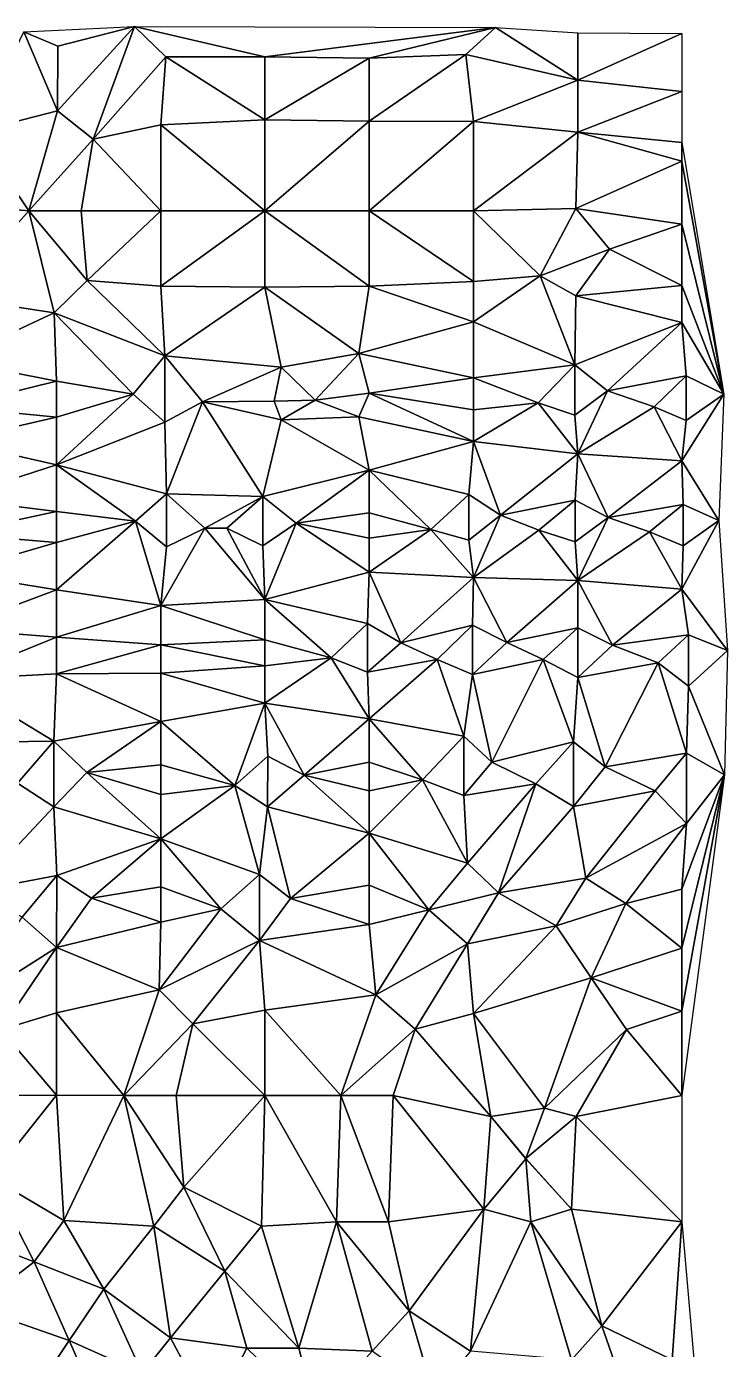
# Model space of a CAD drawing. Header units: metres. Extents: x 247432 to 247897, y 6708793 to 6709359.
# Drawn here: x 247700.9 to 247897.4, y 6708987.4 to 6709358.2 of the extents above; entities that cross this region are included whole.
import ezdxf

# ---------------------------------------------------------------- set-up
doc = ezdxf.new("R2010")
doc.units = ezdxf.units.M

msp = doc.modelspace()

# ---------------------------------------------------------------- linework, layer by layer
for points in [[(247709.65, 6709334.57, 43.07), (247686.58, 6709328.69, 42.16), (247700.2, 6709356.66, 37.79)], [(247731.2, 6709358.18, 41.21), (247709.69, 6709352.62, 40.19), (247700.2, 6709356.66, 37.79)], [(247709.65, 6709334.57, 43.07), (247700.2, 6709356.66, 37.79), (247709.69, 6709352.62, 40.19)], [(247731.2, 6709358.18, 41.21), (247719.62, 6709326.57, 44.44), (247709.65, 6709334.57, 43.07)], [(247731.2, 6709358.18, 41.21), (247709.65, 6709334.57, 43.07), (247709.69, 6709352.62, 40.19)], [(247739.98, 6709349.7, 42.68), (247719.62, 6709326.57, 44.44), (247731.2, 6709358.18, 41.21)], [(247767.77, 6709349.68, 42.94), (247739.98, 6709349.7, 42.68), (247731.2, 6709358.18, 41.21)], [(247832.35, 6709357.93, 41.07), (247767.77, 6709349.68, 42.94), (247731.2, 6709358.18, 41.21)], [(247832.35, 6709357.93, 41.07), (247796.99, 6709349.3, 42.89), (247767.77, 6709349.68, 42.94)], [(247824.05, 6709350.3, 42.59), (247796.99, 6709349.3, 42.89), (247832.35, 6709357.93, 41.07)], [(247855.44, 6709343.14, 42.83), (247824.05, 6709350.3, 42.59), (247832.35, 6709357.93, 41.07)], [(247855.44, 6709343.14, 42.83), (247832.35, 6709357.93, 41.07), (247855.44, 6709356.43, 40.78)], [(247884.66, 6709356.17, 40.8), (247855.44, 6709343.14, 42.83), (247855.44, 6709356.43, 40.78)], [(247884.66, 6709339.99, 42.84), (247855.44, 6709343.14, 42.83), (247884.66, 6709356.17, 40.8)], [(247738.55, 6709330.57, 44.86), (247719.62, 6709326.57, 44.44), (247739.98, 6709349.7, 42.68)], [(247767.77, 6709331.98, 44.97), (247738.55, 6709330.57, 44.86), (247739.98, 6709349.7, 42.68)], [(247767.77, 6709331.98, 44.97), (247739.98, 6709349.7, 42.68), (247767.77, 6709349.68, 42.94)], [(247796.99, 6709349.3, 42.89), (247767.77, 6709331.98, 44.97), (247767.77, 6709349.68, 42.94)], [(247796.99, 6709331.6, 44.87), (247767.77, 6709331.98, 44.97), (247796.99, 6709349.3, 42.89)], [(247826.21, 6709331.51, 44.99), (247796.99, 6709331.6, 44.87), (247824.05, 6709350.3, 42.59)], [(247796.99, 6709331.6, 44.87), (247796.99, 6709349.3, 42.89), (247824.05, 6709350.3, 42.59)], [(247855.44, 6709343.14, 42.83), (247826.21, 6709331.51, 44.99), (247824.05, 6709350.3, 42.59)], [(247855.44, 6709328.58, 44.67), (247826.21, 6709331.51, 44.99), (247855.44, 6709343.14, 42.83)], [(247855.44, 6709328.58, 44.67), (247855.44, 6709343.14, 42.83), (247884.66, 6709339.99, 42.84)], [(247884.66, 6709325.69, 44.37), (247855.44, 6709328.58, 44.67), (247884.66, 6709339.99, 42.84)], [(247709.65, 6709334.57, 43.07), (247701.59, 6709306.47, 44.11), (247686.58, 6709328.69, 42.16)], [(247719.62, 6709326.57, 44.44), (247701.59, 6709306.47, 44.11), (247709.65, 6709334.57, 43.07)], [(247738.55, 6709330.57, 44.86), (247738.54, 6709306.47, 45.41), (247719.62, 6709326.57, 44.44)], [(247767.77, 6709306.47, 45.51), (247738.54, 6709306.47, 45.41), (247738.55, 6709330.57, 44.86)], [(247767.77, 6709331.98, 44.97), (247767.77, 6709306.47, 45.51), (247738.55, 6709330.57, 44.86)], [(247796.99, 6709331.6, 44.87), (247767.77, 6709306.47, 45.51), (247767.77, 6709331.98, 44.97)], [(247796.99, 6709331.6, 44.87), (247796.99, 6709306.47, 45.45), (247767.77, 6709306.47, 45.51)], [(247826.21, 6709331.51, 44.99), (247796.99, 6709306.47, 45.45), (247796.99, 6709331.6, 44.87)], [(247826.21, 6709331.51, 44.99), (247826.21, 6709306.47, 45.39), (247796.99, 6709306.47, 45.45)], [(247855.44, 6709328.58, 44.67), (247826.21, 6709306.47, 45.39), (247826.21, 6709331.51, 44.99)], [(247701.59, 6709306.47, 44.11), (247678.12, 6709308.5, 42.8), (247686.58, 6709328.69, 42.16)], [(247719.62, 6709326.57, 44.44), (247716.21, 6709306.47, 44.72), (247701.59, 6709306.47, 44.11)], [(247738.54, 6709306.47, 45.41), (247716.21, 6709306.47, 44.72), (247719.62, 6709326.57, 44.44)], [(247855.44, 6709328.58, 44.67), (247854.95, 6709307.15, 44.68), (247826.21, 6709306.47, 45.39)], [(247884.66, 6709320.46, 44.37), (247854.95, 6709307.15, 44.68), (247855.44, 6709328.58, 44.67)], [(247884.66, 6709325.69, 44.37), (247884.66, 6709320.46, 44.37), (247855.44, 6709328.58, 44.67)], [(247884.66, 6709325.69, 44.37), (247896.4, 6709255.16, 35.53), (247884.66, 6709320.46, 44.37)], [(247884.66, 6709320.46, 44.37), (247884.66, 6709302.76, 43.56), (247854.95, 6709307.15, 44.68)], [(247884.66, 6709320.46, 44.37), (247896.4, 6709255.16, 35.53), (247884.66, 6709302.76, 43.56)], [(247701.59, 6709306.47, 44.11), (247680.09, 6709282.28, 42.38), (247678.12, 6709308.5, 42.8)], [(247701.59, 6709306.47, 44.11), (247708.65, 6709277.9, 43.12), (247680.09, 6709282.28, 42.38)], [(247701.59, 6709306.47, 44.11), (247717.95, 6709286.99, 44.53), (247708.65, 6709277.9, 43.12)], [(247716.21, 6709306.47, 44.72), (247717.95, 6709286.99, 44.53), (247701.59, 6709306.47, 44.11)], [(247738.54, 6709306.47, 45.41), (247717.95, 6709286.99, 44.53), (247716.21, 6709306.47, 44.72)], [(247738.54, 6709306.47, 45.41), (247738.55, 6709285.38, 44.75), (247717.95, 6709286.99, 44.53)], [(247767.77, 6709306.47, 45.51), (247738.55, 6709285.38, 44.75), (247738.54, 6709306.47, 45.41)], [(247767.77, 6709306.47, 45.51), (247767.77, 6709285.1, 44.73), (247738.55, 6709285.38, 44.75)], [(247796.99, 6709306.47, 45.45), (247796.99, 6709285.43, 44.76), (247767.77, 6709306.47, 45.51)], [(247796.99, 6709285.43, 44.76), (247767.77, 6709285.1, 44.73), (247767.77, 6709306.47, 45.51)], [(247826.21, 6709306.47, 45.39), (247826.21, 6709286.73, 44.61), (247796.99, 6709306.47, 45.45)], [(247796.99, 6709306.47, 45.45), (247826.21, 6709286.73, 44.61), (247796.99, 6709285.43, 44.76)], [(247854.95, 6709307.15, 44.68), (247844.88, 6709288.34, 44.33), (247826.21, 6709306.47, 45.39)], [(247844.88, 6709288.34, 44.33), (247826.21, 6709286.73, 44.61), (247826.21, 6709306.47, 45.39)], [(247854.95, 6709307.15, 44.68), (247864.37, 6709295.8, 44.11), (247844.88, 6709288.34, 44.33)], [(247854.95, 6709307.15, 44.68), (247884.66, 6709302.76, 43.56), (247864.37, 6709295.8, 44.11)], [(247884.66, 6709302.76, 43.56), (247884.66, 6709285.57, 42.14), (247864.37, 6709295.8, 44.11)], [(247884.66, 6709302.76, 43.56), (247896.4, 6709255.16, 35.53), (247884.66, 6709285.57, 42.14)], [(247864.37, 6709295.8, 44.11), (247854.95, 6709282.74, 43.03), (247844.88, 6709288.34, 44.33)], [(247864.37, 6709295.8, 44.11), (247884.66, 6709285.57, 42.14), (247854.95, 6709282.74, 43.03)], [(247739.73, 6709265.89, 42.76), (247708.65, 6709277.9, 43.12), (247717.95, 6709286.99, 44.53)], [(247738.55, 6709285.38, 44.75), (247739.73, 6709265.89, 42.76), (247717.95, 6709286.99, 44.53)], [(247767.77, 6709285.1, 44.73), (247739.73, 6709265.89, 42.76), (247738.55, 6709285.38, 44.75)], [(247796.99, 6709285.43, 44.76), (247794.07, 6709266.51, 42.62), (247767.77, 6709285.1, 44.73)], [(247796.99, 6709285.43, 44.76), (247826.21, 6709275.41, 42.85), (247794.07, 6709266.51, 42.62)], [(247826.21, 6709286.73, 44.61), (247826.21, 6709275.41, 42.85), (247796.99, 6709285.43, 44.76)], [(247844.88, 6709288.34, 44.33), (247826.21, 6709275.41, 42.85), (247826.21, 6709286.73, 44.61)], [(247844.88, 6709288.34, 44.33), (247854.61, 6709263.4, 39.87), (247826.21, 6709275.41, 42.85)], [(247844.88, 6709288.34, 44.33), (247854.95, 6709282.74, 43.03), (247854.61, 6709263.4, 39.87)], [(247884.66, 6709285.57, 42.14), (247884.66, 6709275.21, 40.03), (247854.95, 6709282.74, 43.03)], [(247884.66, 6709285.57, 42.14), (247896.4, 6709255.16, 35.53), (247884.66, 6709275.21, 40.03)], [(247708.65, 6709277.9, 43.12), (247680.08, 6709264.56, 40.65), (247680.09, 6709282.28, 42.38)], [(247767.77, 6709285.1, 44.73), (247772.35, 6709262.75, 42.52), (247739.73, 6709265.89, 42.76)], [(247794.07, 6709266.51, 42.62), (247772.35, 6709262.75, 42.52), (247767.77, 6709285.1, 44.73)], [(247884.66, 6709275.21, 40.03), (247854.61, 6709263.4, 39.87), (247854.95, 6709282.74, 43.03)], [(247708.65, 6709277.9, 43.12), (247709.32, 6709258.82, 40.96), (247680.08, 6709264.56, 40.65)], [(247730.78, 6709255.19, 41.3), (247709.32, 6709258.82, 40.96), (247708.65, 6709277.9, 43.12)], [(247739.73, 6709265.89, 42.76), (247730.78, 6709255.19, 41.3), (247708.65, 6709277.9, 43.12)], [(247826.21, 6709275.41, 42.85), (247826.22, 6709259.75, 40.66), (247794.07, 6709266.51, 42.62)], [(247854.61, 6709263.4, 39.87), (247826.22, 6709259.75, 40.66), (247826.21, 6709275.41, 42.85)], [(247884.66, 6709275.21, 40.03), (247863.8, 6709256.12, 38.22), (247854.61, 6709263.4, 39.87)], [(247884.66, 6709275.21, 40.03), (247885.86, 6709260.31, 37.27), (247863.8, 6709256.12, 38.22)], [(247884.66, 6709275.21, 40.03), (247896.4, 6709255.16, 35.53), (247885.86, 6709260.31, 37.27)], [(247709.32, 6709258.82, 40.96), (247680.08, 6709251.64, 39.19), (247680.08, 6709264.56, 40.65)], [(247739.73, 6709265.89, 42.76), (247739.73, 6709247.34, 40.28), (247730.78, 6709255.19, 41.3)], [(247739.73, 6709265.89, 42.76), (247750.26, 6709252.99, 41.51), (247739.73, 6709247.34, 40.28)], [(247772.35, 6709262.75, 42.52), (247750.26, 6709252.99, 41.51), (247739.73, 6709265.89, 42.76)], [(247794.07, 6709266.51, 42.62), (247781.81, 6709253.45, 41.42), (247772.35, 6709262.75, 42.52)], [(247794.07, 6709266.51, 42.62), (247796.99, 6709255.44, 41.23), (247781.81, 6709253.45, 41.42)], [(247826.22, 6709259.75, 40.66), (247796.99, 6709255.44, 41.23), (247794.07, 6709266.51, 42.62)], [(247854.61, 6709263.4, 39.87), (247844.32, 6709252.71, 38.8), (247826.22, 6709259.75, 40.66)], [(247854.61, 6709263.4, 39.87), (247854.61, 6709249.29, 37.26), (247844.32, 6709252.71, 38.8)], [(247854.61, 6709263.4, 39.87), (247863.8, 6709256.12, 38.22), (247854.61, 6709249.29, 37.26)], [(247772.35, 6709262.75, 42.52), (247770.35, 6709253.16, 41.5), (247750.26, 6709252.99, 41.51)], [(247772.35, 6709262.75, 42.52), (247781.81, 6709253.45, 41.42), (247770.35, 6709253.16, 41.5)], [(247826.22, 6709259.75, 40.66), (247826.21, 6709250.76, 39.23), (247796.99, 6709255.44, 41.23)], [(247844.32, 6709252.71, 38.8), (247826.21, 6709250.76, 39.23), (247826.22, 6709259.75, 40.66)], [(247885.86, 6709260.31, 37.27), (247876.92, 6709251.57, 36.35), (247863.8, 6709256.12, 38.22)], [(247885.86, 6709260.31, 37.27), (247885.86, 6709247.79, 34.52), (247876.92, 6709251.57, 36.35)], [(247885.86, 6709260.31, 37.27), (247896.4, 6709255.16, 35.53), (247885.86, 6709247.79, 34.52)], [(247709.32, 6709258.82, 40.96), (247709.32, 6709248.69, 39.51), (247680.08, 6709251.64, 39.19)], [(247730.78, 6709255.19, 41.3), (247709.32, 6709248.69, 39.51), (247709.32, 6709258.82, 40.96)], [(247796.99, 6709255.44, 41.23), (247794.07, 6709248.8, 40.16), (247781.81, 6709253.45, 41.42)], [(247796.99, 6709255.44, 41.23), (247826.21, 6709241.86, 37.21), (247794.07, 6709248.8, 40.16)], [(247826.21, 6709250.76, 39.23), (247826.21, 6709241.86, 37.21), (247796.99, 6709255.44, 41.23)], [(247863.8, 6709256.12, 38.22), (247855.44, 6709238.44, 34.4), (247854.61, 6709249.29, 37.26)], [(247876.92, 6709251.57, 36.35), (247855.44, 6709238.44, 34.4), (247863.8, 6709256.12, 38.22)], [(247730.78, 6709255.19, 41.3), (247739.73, 6709247.34, 40.28), (247709.32, 6709235.32, 37.18)], [(247730.78, 6709255.19, 41.3), (247709.32, 6709235.32, 37.18), (247709.32, 6709248.69, 39.51)], [(247750.26, 6709252.99, 41.51), (247740.14, 6709227.26, 37.08), (247739.73, 6709247.34, 40.28)], [(247750.26, 6709252.99, 41.51), (247767.17, 6709226.45, 37.08), (247740.14, 6709227.26, 37.08)], [(247770.35, 6709253.16, 41.5), (247772.35, 6709247.97, 40.54), (247750.26, 6709252.99, 41.51)], [(247772.35, 6709247.97, 40.54), (247767.17, 6709226.45, 37.08), (247750.26, 6709252.99, 41.51)], [(247781.81, 6709253.45, 41.42), (247772.35, 6709247.97, 40.54), (247770.35, 6709253.16, 41.5)], [(247794.07, 6709248.8, 40.16), (247772.35, 6709247.97, 40.54), (247781.81, 6709253.45, 41.42)], [(247844.32, 6709252.71, 38.8), (247855.44, 6709238.44, 34.4), (247826.21, 6709241.86, 37.21)], [(247844.32, 6709252.71, 38.8), (247826.21, 6709241.86, 37.21), (247826.21, 6709250.76, 39.23)], [(247844.32, 6709252.71, 38.8), (247854.61, 6709249.29, 37.26), (247855.44, 6709238.44, 34.4)], [(247896.4, 6709255.16, 35.53), (247895.02, 6709219.79, 27.01), (247884.66, 6709236.47, 31.59)], [(247896.4, 6709255.16, 35.53), (247884.66, 6709236.47, 31.59), (247885.86, 6709247.79, 34.52)], [(247709.32, 6709248.69, 39.51), (247680.08, 6709241.95, 37.41), (247680.08, 6709251.64, 39.19)], [(247709.32, 6709248.69, 39.51), (247709.32, 6709235.32, 37.18), (247680.08, 6709241.95, 37.41)], [(247794.07, 6709248.8, 40.16), (247796.99, 6709233.89, 37.25), (247772.35, 6709247.97, 40.54)], [(247794.07, 6709248.8, 40.16), (247826.21, 6709241.86, 37.21), (247796.99, 6709233.89, 37.25)], [(247876.92, 6709251.57, 36.35), (247884.66, 6709236.47, 31.59), (247855.44, 6709238.44, 34.4)], [(247876.92, 6709251.57, 36.35), (247885.86, 6709247.79, 34.52), (247884.66, 6709236.47, 31.59)], [(247739.73, 6709247.34, 40.28), (247740.14, 6709227.26, 37.08), (247709.32, 6709235.32, 37.18)], [(247796.99, 6709233.89, 37.25), (247767.17, 6709226.45, 37.08), (247772.35, 6709247.97, 40.54)], [(247709.32, 6709235.32, 37.18), (247680.09, 6709225.95, 34.95), (247680.08, 6709241.95, 37.41)], [(247826.21, 6709241.86, 37.21), (247824.9, 6709226.99, 34.25), (247796.99, 6709233.89, 37.25)], [(247826.21, 6709241.86, 37.21), (247833.77, 6709221.26, 32.34), (247824.9, 6709226.99, 34.25)], [(247855.44, 6709238.44, 34.4), (247833.77, 6709221.26, 32.34), (247826.21, 6709241.86, 37.21)], [(247855.44, 6709238.44, 34.4), (247854.73, 6709225.42, 31.47), (247833.77, 6709221.26, 32.34)], [(247855.44, 6709238.44, 34.4), (247863.99, 6709220.54, 29.64), (247854.73, 6709225.42, 31.47)], [(247855.44, 6709238.44, 34.4), (247884.66, 6709236.47, 31.59), (247863.99, 6709220.54, 29.64)], [(247709.32, 6709235.32, 37.18), (247709.32, 6709222.31, 35.16), (247680.09, 6709225.95, 34.95)], [(247731.47, 6709219.53, 35.65), (247709.32, 6709222.31, 35.16), (247709.32, 6709235.32, 37.18)], [(247740.14, 6709227.26, 37.08), (247731.47, 6709219.53, 35.65), (247709.32, 6709235.32, 37.18)], [(247796.99, 6709233.89, 37.25), (247776.51, 6709218.96, 35.69), (247767.17, 6709226.45, 37.08)], [(247796.99, 6709233.89, 37.25), (247796.99, 6709221.92, 35.19), (247776.51, 6709218.96, 35.69)], [(247824.9, 6709226.99, 34.25), (247814.29, 6709217.25, 33.19), (247796.99, 6709233.89, 37.25)], [(247796.99, 6709233.89, 37.25), (247814.29, 6709217.25, 33.19), (247796.99, 6709221.92, 35.19)], [(247884.66, 6709236.47, 31.59), (247885.03, 6709224.2, 28.74), (247863.99, 6709220.54, 29.64)], [(247884.66, 6709236.47, 31.59), (247895.02, 6709219.79, 27.01), (247885.03, 6709224.2, 28.74)], [(247709.32, 6709222.31, 35.16), (247680.1, 6709216, 33.45), (247680.09, 6709225.95, 34.95)], [(247740.14, 6709227.26, 37.08), (247740.14, 6709212.38, 34.69), (247731.47, 6709219.53, 35.65)], [(247740.14, 6709227.26, 37.08), (247750.95, 6709217.64, 35.88), (247740.14, 6709212.38, 34.69)], [(247767.17, 6709226.45, 37.08), (247750.95, 6709217.64, 35.88), (247740.14, 6709227.26, 37.08)], [(247767.17, 6709226.45, 37.08), (247757.03, 6709217.64, 35.89), (247750.95, 6709217.64, 35.88)], [(247767.17, 6709226.45, 37.08), (247767.17, 6709212.67, 34.69), (247757.03, 6709217.64, 35.89)], [(247767.17, 6709226.45, 37.08), (247776.51, 6709218.96, 35.69), (247767.17, 6709212.67, 34.69)], [(247824.9, 6709226.99, 34.25), (247824.9, 6709214.25, 31.47), (247814.29, 6709217.25, 33.19)], [(247824.9, 6709226.99, 34.25), (247833.77, 6709221.26, 32.34), (247824.9, 6709214.25, 31.47)], [(247709.32, 6709222.31, 35.16), (247709.33, 6709213.59, 33.73), (247680.1, 6709216, 33.45)], [(247731.47, 6709219.53, 35.65), (247709.33, 6709213.59, 33.73), (247709.32, 6709222.31, 35.16)], [(247854.73, 6709225.42, 31.47), (247844.51, 6709217, 30.46), (247833.77, 6709221.26, 32.34)], [(247854.73, 6709225.42, 31.47), (247854.72, 6709213.77, 28.72), (247844.51, 6709217, 30.46)], [(247854.73, 6709225.42, 31.47), (247863.99, 6709220.54, 29.64), (247854.72, 6709213.77, 28.72)], [(247885.03, 6709224.2, 28.74), (247875.54, 6709216.53, 27.77), (247863.99, 6709220.54, 29.64)], [(247885.03, 6709224.2, 28.74), (247885.03, 6709212.66, 26.02), (247875.54, 6709216.53, 27.77)], [(247885.03, 6709224.2, 28.74), (247895.02, 6709219.79, 27.01), (247885.03, 6709212.66, 26.02)], [(247731.47, 6709219.53, 35.65), (247738.54, 6709195.93, 31.78), (247709.33, 6709200.32, 31.47)], [(247731.47, 6709219.53, 35.65), (247709.33, 6709200.32, 31.47), (247709.33, 6709213.59, 33.73)], [(247731.47, 6709219.53, 35.65), (247740.14, 6709212.38, 34.69), (247738.54, 6709195.93, 31.78)], [(247776.51, 6709218.96, 35.69), (247767.77, 6709197.61, 31.71), (247767.17, 6709212.67, 34.69)], [(247796.99, 6709205.31, 31.62), (247767.77, 6709197.61, 31.71), (247776.51, 6709218.96, 35.69)], [(247796.99, 6709221.92, 35.19), (247796.99, 6709214.8, 33.77), (247776.51, 6709218.96, 35.69)], [(247796.99, 6709214.8, 33.77), (247796.99, 6709205.31, 31.62), (247776.51, 6709218.96, 35.69)], [(247796.99, 6709221.92, 35.19), (247814.29, 6709217.25, 33.19), (247796.99, 6709214.8, 33.77)], [(247833.77, 6709221.26, 32.34), (247826.21, 6709203.77, 28.75), (247824.9, 6709214.25, 31.47)], [(247833.77, 6709221.26, 32.34), (247844.51, 6709217, 30.46), (247826.21, 6709203.77, 28.75)], [(247863.99, 6709220.54, 29.64), (247855.44, 6709202.94, 25.94), (247854.72, 6709213.77, 28.72)], [(247863.99, 6709220.54, 29.64), (247875.54, 6709216.53, 27.77), (247855.44, 6709202.94, 25.94)], [(247895.02, 6709219.79, 27.01), (247897.45, 6709183.35, 18.79), (247884.66, 6709200.52, 23.14)], [(247895.02, 6709219.79, 27.01), (247884.66, 6709200.52, 23.14), (247885.03, 6709212.66, 26.02)], [(247709.33, 6709213.59, 33.73), (247680.1, 6709205.12, 31.53), (247680.1, 6709216, 33.45)], [(247750.95, 6709217.64, 35.88), (247767.77, 6709197.61, 31.71), (247738.54, 6709195.93, 31.78)], [(247750.95, 6709217.64, 35.88), (247738.54, 6709195.93, 31.78), (247740.14, 6709212.38, 34.69)], [(247757.03, 6709217.64, 35.89), (247767.77, 6709197.61, 31.71), (247750.95, 6709217.64, 35.88)], [(247757.03, 6709217.64, 35.89), (247767.17, 6709212.67, 34.69), (247767.77, 6709197.61, 31.71)], [(247814.29, 6709217.25, 33.19), (247826.21, 6709203.77, 28.75), (247796.99, 6709205.31, 31.62)], [(247814.29, 6709217.25, 33.19), (247796.99, 6709205.31, 31.62), (247796.99, 6709214.8, 33.77)], [(247814.29, 6709217.25, 33.19), (247824.9, 6709214.25, 31.47), (247826.21, 6709203.77, 28.75)], [(247844.51, 6709217, 30.46), (247855.44, 6709202.94, 25.94), (247826.21, 6709203.77, 28.75)], [(247844.51, 6709217, 30.46), (247854.72, 6709213.77, 28.72), (247855.44, 6709202.94, 25.94)], [(247875.54, 6709216.53, 27.77), (247884.66, 6709200.52, 23.14), (247855.44, 6709202.94, 25.94)], [(247875.54, 6709216.53, 27.77), (247885.03, 6709212.66, 26.02), (247884.66, 6709200.52, 23.14)], [(247709.33, 6709213.59, 33.73), (247709.33, 6709200.32, 31.47), (247680.1, 6709205.12, 31.53)], [(247709.33, 6709200.32, 31.47), (247680.1, 6709189.38, 29.25), (247680.1, 6709205.12, 31.53)], [(247796.99, 6709205.31, 31.62), (247796.47, 6709190.88, 28.72), (247767.77, 6709197.61, 31.71)], [(247796.99, 6709205.31, 31.62), (247805.85, 6709185.48, 26.83), (247796.47, 6709190.88, 28.72)], [(247826.21, 6709203.77, 28.75), (247805.85, 6709185.48, 26.83), (247796.99, 6709205.31, 31.62)], [(247826.21, 6709203.77, 28.75), (247825.97, 6709190.45, 25.89), (247805.85, 6709185.48, 26.83)], [(247826.21, 6709203.77, 28.75), (247835.55, 6709185.56, 23.97), (247825.97, 6709190.45, 25.89)], [(247826.21, 6709203.77, 28.75), (247855.44, 6709202.94, 25.94), (247835.55, 6709185.56, 23.97)], [(247709.33, 6709200.32, 31.47), (247709.32, 6709187.01, 29.52), (247680.1, 6709189.38, 29.25)], [(247738.54, 6709195.93, 31.78), (247709.32, 6709187.01, 29.52), (247709.33, 6709200.32, 31.47)], [(247855.44, 6709202.94, 25.94), (247855.45, 6709189.66, 23.06), (247835.55, 6709185.56, 23.97)], [(247855.44, 6709202.94, 25.94), (247865.21, 6709184.8, 21.32), (247855.45, 6709189.66, 23.06)], [(247884.66, 6709200.52, 23.14), (247865.21, 6709184.8, 21.32), (247855.44, 6709202.94, 25.94)], [(247884.66, 6709200.52, 23.14), (247886.49, 6709187.69, 20.36), (247865.21, 6709184.8, 21.32)], [(247884.66, 6709200.52, 23.14), (247897.45, 6709183.35, 18.79), (247886.49, 6709187.69, 20.36)], [(247767.77, 6709197.61, 31.71), (247767.77, 6709186.28, 29.66), (247738.54, 6709195.93, 31.78)], [(247796.47, 6709190.88, 28.72), (247786.37, 6709181.27, 27.67), (247767.77, 6709197.61, 31.71)], [(247786.37, 6709181.27, 27.67), (247767.77, 6709186.28, 29.66), (247767.77, 6709197.61, 31.71)], [(247738.54, 6709195.93, 31.78), (247738.54, 6709184.94, 30.01), (247709.32, 6709187.01, 29.52)], [(247767.77, 6709186.28, 29.66), (247738.54, 6709184.94, 30.01), (247738.54, 6709195.93, 31.78)], [(247709.32, 6709187.01, 29.52), (247680.1, 6709175.22, 27.84), (247680.1, 6709189.38, 29.25)], [(247796.47, 6709190.88, 28.72), (247796.47, 6709177.29, 25.96), (247786.37, 6709181.27, 27.67)], [(247796.47, 6709190.88, 28.72), (247805.85, 6709185.48, 26.83), (247796.47, 6709177.29, 25.96)], [(247825.97, 6709190.45, 25.89), (247816.07, 6709180.8, 24.94), (247805.85, 6709185.48, 26.83)], [(247825.97, 6709190.45, 25.89), (247825.97, 6709176.56, 23.07), (247816.07, 6709180.8, 24.94)], [(247825.97, 6709190.45, 25.89), (247835.55, 6709185.56, 23.97), (247825.97, 6709176.56, 23.07)], [(247855.45, 6709189.66, 23.06), (247845.73, 6709180.82, 22.1), (247835.55, 6709185.56, 23.97)], [(247855.45, 6709189.66, 23.06), (247855.45, 6709175.76, 20.34), (247845.73, 6709180.82, 22.1)], [(247855.45, 6709189.66, 23.06), (247865.21, 6709184.8, 21.32), (247855.45, 6709175.76, 20.34)], [(247709.32, 6709187.01, 29.52), (247709.32, 6709176.82, 28.11), (247680.1, 6709175.22, 27.84)], [(247738.54, 6709184.94, 30.01), (247709.32, 6709176.82, 28.11), (247709.32, 6709187.01, 29.52)], [(247767.77, 6709186.28, 29.66), (247767.77, 6709178.99, 28.24), (247738.54, 6709184.94, 30.01)], [(247786.37, 6709181.27, 27.67), (247767.77, 6709178.99, 28.24), (247767.77, 6709186.28, 29.66)], [(247816.07, 6709180.8, 24.94), (247796.47, 6709177.29, 25.96), (247805.85, 6709185.48, 26.83)], [(247845.73, 6709180.82, 22.1), (247825.97, 6709176.56, 23.07), (247835.55, 6709185.56, 23.97)], [(247886.49, 6709187.69, 20.36), (247877.97, 6709179.89, 19.44), (247865.21, 6709184.8, 21.32)], [(247886.49, 6709187.69, 20.36), (247886.49, 6709173.36, 17.7), (247877.97, 6709179.89, 19.44)], [(247886.49, 6709187.69, 20.36), (247897.45, 6709183.35, 18.79), (247886.49, 6709173.36, 17.7)], [(247738.54, 6709184.94, 30.01), (247738.54, 6709177.01, 28.56), (247709.32, 6709176.82, 28.11)], [(247767.77, 6709178.99, 28.24), (247738.54, 6709177.01, 28.56), (247738.54, 6709184.94, 30.01)], [(247877.97, 6709179.89, 19.44), (247855.45, 6709175.76, 20.34), (247865.21, 6709184.8, 21.32)], [(247897.45, 6709183.35, 18.79), (247896.59, 6709148.5, 13.12), (247886.49, 6709173.36, 17.7)], [(247767.77, 6709178.99, 28.24), (247767.77, 6709168.54, 26.05), (247738.54, 6709177.01, 28.56)], [(247786.37, 6709181.27, 27.67), (247797, 6709164.13, 23.2), (247767.77, 6709168.54, 26.05)], [(247786.37, 6709181.27, 27.67), (247767.77, 6709168.54, 26.05), (247767.77, 6709178.99, 28.24)], [(247786.37, 6709181.27, 27.67), (247796.47, 6709177.29, 25.96), (247797, 6709164.13, 23.2)], [(247816.07, 6709180.8, 24.94), (247797, 6709164.13, 23.2), (247796.47, 6709177.29, 25.96)], [(247816.07, 6709180.8, 24.94), (247823.48, 6709159.31, 20.07), (247797, 6709164.13, 23.2)], [(247816.07, 6709180.8, 24.94), (247825.97, 6709176.56, 23.07), (247823.48, 6709159.31, 20.07)], [(247845.73, 6709180.82, 22.1), (247831.4, 6709152.05, 18.18), (247825.97, 6709176.56, 23.07)], [(247845.73, 6709180.82, 22.1), (247854.22, 6709157.71, 17.32), (247831.4, 6709152.05, 18.18)], [(247845.73, 6709180.82, 22.1), (247855.45, 6709175.76, 20.34), (247854.22, 6709157.71, 17.32)], [(247877.97, 6709179.89, 19.44), (247863.15, 6709150.73, 15.59), (247855.45, 6709175.76, 20.34)], [(247877.97, 6709179.89, 19.44), (247885.97, 6709154.53, 14.66), (247863.15, 6709150.73, 15.59)], [(247877.97, 6709179.89, 19.44), (247886.49, 6709173.36, 17.7), (247885.97, 6709154.53, 14.66)], [(247709.32, 6709176.82, 28.11), (247708.6, 6709157.88, 25.74), (247680.1, 6709175.22, 27.84)], [(247680.1, 6709175.22, 27.84), (247708.6, 6709157.88, 25.74), (247680.11, 6709157.51, 26.65)], [(247709.32, 6709176.82, 28.11), (247738.55, 6709163.43, 26.03), (247708.6, 6709157.88, 25.74)], [(247738.54, 6709177.01, 28.56), (247738.55, 6709163.43, 26.03), (247709.32, 6709176.82, 28.11)], [(247738.54, 6709177.01, 28.56), (247767.77, 6709168.54, 26.05), (247738.55, 6709163.43, 26.03)], [(247825.97, 6709176.56, 23.07), (247831.4, 6709152.05, 18.18), (247823.48, 6709159.31, 20.07)], [(247855.45, 6709175.76, 20.34), (247863.15, 6709150.73, 15.59), (247854.22, 6709157.71, 17.32)], [(247886.49, 6709173.36, 17.7), (247896.59, 6709148.5, 13.12), (247885.97, 6709154.53, 14.66)], [(247767.77, 6709168.54, 26.05), (247759.29, 6709145.53, 22.05), (247738.55, 6709163.43, 26.03)], [(247767.77, 6709168.54, 26.05), (247768.53, 6709153.67, 23.11), (247759.29, 6709145.53, 22.05)], [(247797, 6709164.13, 23.2), (247778.77, 6709148.36, 21.54), (247767.77, 6709168.54, 26.05)], [(247767.77, 6709168.54, 26.05), (247778.77, 6709148.36, 21.54), (247768.53, 6709153.67, 23.11)], [(247738.55, 6709163.43, 26.03), (247717.86, 6709149.09, 24.25), (247708.6, 6709157.88, 25.74)], [(247738.55, 6709163.43, 26.03), (247738.55, 6709151.27, 23.88), (247717.86, 6709149.09, 24.25)], [(247738.55, 6709163.43, 26.03), (247759.29, 6709145.53, 22.05), (247738.55, 6709151.27, 23.88)], [(247797, 6709164.13, 23.2), (247796.99, 6709152.04, 20.94), (247778.77, 6709148.36, 21.54)], [(247797, 6709164.13, 23.2), (247811.92, 6709147.04, 18.95), (247796.99, 6709152.04, 20.94)], [(247797, 6709164.13, 23.2), (247823.48, 6709159.31, 20.07), (247811.92, 6709147.04, 18.95)], [(247823.48, 6709159.31, 20.07), (247823.48, 6709142.69, 17.35), (247811.92, 6709147.04, 18.95)], [(247823.48, 6709159.31, 20.07), (247831.4, 6709152.05, 18.18), (247823.48, 6709142.69, 17.35)], [(247708.6, 6709157.88, 25.74), (247698.38, 6709146.14, 24.68), (247680.11, 6709157.51, 26.65)], [(247708.6, 6709157.88, 25.74), (247708.6, 6709139.55, 23.22), (247698.38, 6709146.14, 24.68)], [(247708.6, 6709157.88, 25.74), (247717.86, 6709149.09, 24.25), (247708.6, 6709139.55, 23.22)], [(247854.22, 6709157.71, 17.32), (247843.66, 6709145.93, 16.3), (247831.4, 6709152.05, 18.18)], [(247854.22, 6709157.71, 17.32), (247854.22, 6709139.63, 14.66), (247843.66, 6709145.93, 16.3)], [(247854.22, 6709157.71, 17.32), (247863.15, 6709150.73, 15.59), (247854.22, 6709139.63, 14.66)], [(247768.53, 6709153.67, 23.11), (247768.52, 6709139.55, 20.51), (247759.29, 6709145.53, 22.05)], [(247768.53, 6709153.67, 23.11), (247778.77, 6709148.36, 21.54), (247768.52, 6709139.55, 20.51)], [(247796.99, 6709152.04, 20.94), (247796.99, 6709143.96, 19.54), (247778.77, 6709148.36, 21.54)], [(247796.99, 6709152.04, 20.94), (247811.92, 6709147.04, 18.95), (247796.99, 6709143.96, 19.54)], [(247843.66, 6709145.93, 16.3), (247823.48, 6709142.69, 17.35), (247831.4, 6709152.05, 18.18)], [(247885.97, 6709154.53, 14.66), (247877.11, 6709144.01, 13.71), (247863.15, 6709150.73, 15.59)], [(247885.97, 6709154.53, 14.66), (247885.97, 6709134.83, 12.04), (247877.11, 6709144.01, 13.71)], [(247885.97, 6709154.53, 14.66), (247896.59, 6709148.5, 13.12), (247885.97, 6709134.83, 12.04)], [(247738.54, 6709130.55, 20.26), (247708.6, 6709139.55, 23.22), (247717.86, 6709149.09, 24.25)], [(247738.55, 6709151.27, 23.88), (247738.54, 6709142.95, 22.44), (247717.86, 6709149.09, 24.25)], [(247738.54, 6709142.95, 22.44), (247738.54, 6709130.55, 20.26), (247717.86, 6709149.09, 24.25)], [(247738.55, 6709151.27, 23.88), (247759.29, 6709145.53, 22.05), (247738.54, 6709142.95, 22.44)], [(247796.99, 6709132.1, 17.55), (247768.52, 6709139.55, 20.51), (247778.77, 6709148.36, 21.54)], [(247796.99, 6709143.96, 19.54), (247796.99, 6709132.1, 17.55), (247778.77, 6709148.36, 21.54)], [(247863.15, 6709150.73, 15.59), (247877.11, 6709144.01, 13.71), (247854.22, 6709139.63, 14.66)], [(247896.59, 6709148.5, 13.12), (247884.66, 6709058.66, 6.2), (247884.66, 6709082.24, 7.25)], [(247896.59, 6709148.5, 13.12), (247884.66, 6709082.24, 7.25), (247884.66, 6709099.94, 8.55)], [(247896.59, 6709148.5, 13.12), (247884.66, 6709099.94, 8.55), (247884.66, 6709116.41, 9.98)], [(247896.59, 6709148.5, 13.12), (247884.66, 6709116.41, 9.98), (247885.97, 6709134.83, 12.04)], [(247698.38, 6709146.14, 24.68), (247708.6, 6709139.55, 23.22), (247686.3, 6709115.88, 21.13)], [(247759.29, 6709145.53, 22.05), (247766.21, 6709120.55, 17.27), (247738.54, 6709130.55, 20.26)], [(247759.29, 6709145.53, 22.05), (247738.54, 6709130.55, 20.26), (247738.54, 6709142.95, 22.44)], [(247759.29, 6709145.53, 22.05), (247768.52, 6709139.55, 20.51), (247766.21, 6709120.55, 17.27)], [(247811.92, 6709147.04, 18.95), (247796.99, 6709132.1, 17.55), (247796.99, 6709143.96, 19.54)], [(247811.92, 6709147.04, 18.95), (247824.58, 6709123.7, 14.48), (247796.99, 6709132.1, 17.55)], [(247811.92, 6709147.04, 18.95), (247823.48, 6709142.69, 17.35), (247824.58, 6709123.7, 14.48)], [(247843.66, 6709145.93, 16.3), (247824.58, 6709123.7, 14.48), (247823.48, 6709142.69, 17.35)], [(247843.66, 6709145.93, 16.3), (247833.23, 6709115.39, 12.86), (247824.58, 6709123.7, 14.48)], [(247843.66, 6709145.93, 16.3), (247854.22, 6709139.63, 14.66), (247833.23, 6709115.39, 12.86)], [(247877.11, 6709144.01, 13.71), (247857.68, 6709119.55, 11.89), (247854.22, 6709139.63, 14.66)], [(247877.11, 6709144.01, 13.71), (247885.97, 6709134.83, 12.04), (247857.68, 6709119.55, 11.89)], [(247708.6, 6709139.55, 23.22), (247709.38, 6709120.24, 20.16), (247686.3, 6709115.88, 21.13)], [(247738.54, 6709130.55, 20.26), (247709.38, 6709120.24, 20.16), (247708.6, 6709139.55, 23.22)], [(247768.52, 6709139.55, 20.51), (247774.91, 6709113.85, 15.79), (247766.21, 6709120.55, 17.27)], [(247796.99, 6709132.1, 17.55), (247774.91, 6709113.85, 15.79), (247768.52, 6709139.55, 20.51)], [(247854.22, 6709139.63, 14.66), (247857.68, 6709119.55, 11.89), (247833.23, 6709115.39, 12.86)], [(247885.97, 6709134.83, 12.04), (247868.91, 6709112.47, 10.42), (247857.68, 6709119.55, 11.89)], [(247885.97, 6709134.83, 12.04), (247884.66, 6709116.41, 9.98), (247868.91, 6709112.47, 10.42)], [(247738.54, 6709130.55, 20.26), (247719.17, 6709113.94, 18.54), (247709.38, 6709120.24, 20.16)], [(247738.54, 6709130.55, 20.26), (247738.54, 6709117.07, 17.93), (247719.17, 6709113.94, 18.54)], [(247766.21, 6709120.55, 17.27), (247755.43, 6709110.94, 16.21), (247738.54, 6709130.55, 20.26)], [(247755.43, 6709110.94, 16.21), (247738.54, 6709117.07, 17.93), (247738.54, 6709130.55, 20.26)], [(247796.99, 6709132.1, 17.55), (247796.99, 6709117.6, 15.26), (247774.91, 6709113.85, 15.79)], [(247796.99, 6709132.1, 17.55), (247824.58, 6709123.7, 14.48), (247813.75, 6709110.65, 13.41)], [(247796.99, 6709132.1, 17.55), (247813.75, 6709110.65, 13.41), (247796.99, 6709117.6, 15.26)], [(247824.58, 6709123.7, 14.48), (247833.23, 6709115.39, 12.86), (247813.75, 6709110.65, 13.41)], [(247709.38, 6709120.24, 20.16), (247699.69, 6709108.61, 19.23), (247686.3, 6709115.88, 21.13)], [(247709.38, 6709120.24, 20.16), (247709.36, 6709100.05, 17.29), (247699.69, 6709108.61, 19.23)], [(247709.38, 6709120.24, 20.16), (247719.17, 6709113.94, 18.54), (247709.36, 6709100.05, 17.29)], [(247766.21, 6709120.55, 17.27), (247766.2, 6709102.09, 14.64), (247755.43, 6709110.94, 16.21)], [(247766.21, 6709120.55, 17.27), (247774.91, 6709113.85, 15.79), (247766.2, 6709102.09, 14.64)], [(247857.68, 6709119.55, 11.89), (247849.43, 6709106.14, 10.97), (247833.23, 6709115.39, 12.86)], [(247857.68, 6709119.55, 11.89), (247868.91, 6709112.47, 10.42), (247849.43, 6709106.14, 10.97)], [(247738.54, 6709117.07, 17.93), (247738.54, 6709107.18, 16.51), (247719.17, 6709113.94, 18.54)], [(247755.43, 6709110.94, 16.21), (247738.54, 6709107.18, 16.51), (247738.54, 6709117.07, 17.93)], [(247796.99, 6709117.6, 15.26), (247796.99, 6709106.53, 13.84), (247774.91, 6709113.85, 15.79)], [(247813.75, 6709110.65, 13.41), (247796.99, 6709106.53, 13.84), (247796.99, 6709117.6, 15.26)], [(247833.23, 6709115.39, 12.86), (247824.58, 6709101.15, 11.84), (247813.75, 6709110.65, 13.41)], [(247849.43, 6709106.14, 10.97), (247824.58, 6709101.15, 11.84), (247833.23, 6709115.39, 12.86)], [(247884.66, 6709116.41, 9.98), (247884.66, 6709099.94, 8.55), (247868.91, 6709112.47, 10.42)], [(247738.54, 6709107.18, 16.51), (247709.36, 6709100.05, 17.29), (247719.17, 6709113.94, 18.54)], [(247755.43, 6709110.94, 16.21), (247766.2, 6709102.09, 14.64), (247738.07, 6709088.27, 14.25)], [(247755.43, 6709110.94, 16.21), (247738.07, 6709088.27, 14.25), (247738.54, 6709107.18, 16.51)], [(247796.99, 6709106.53, 13.84), (247766.2, 6709102.09, 14.64), (247774.91, 6709113.85, 15.79)], [(247849.43, 6709106.14, 10.97), (247868.91, 6709112.47, 10.42), (247859.25, 6709091.62, 9.19)], [(247884.66, 6709099.94, 8.55), (247859.25, 6709091.62, 9.19), (247868.91, 6709112.47, 10.42)], [(247699.69, 6709108.61, 19.23), (247709.36, 6709100.05, 17.29), (247682.4, 6709082.98, 17.48)], [(247738.54, 6709107.18, 16.51), (247738.07, 6709088.27, 14.25), (247709.36, 6709100.05, 17.29)], [(247813.75, 6709110.65, 13.41), (247798.88, 6709086.84, 11.73), (247796.99, 6709106.53, 13.84)], [(247813.75, 6709110.65, 13.41), (247824.58, 6709101.15, 11.84), (247798.88, 6709086.84, 11.73)], [(247796.99, 6709106.53, 13.84), (247798.88, 6709086.84, 11.73), (247766.2, 6709102.09, 14.64)], [(247849.43, 6709106.14, 10.97), (247826.21, 6709081.62, 10.03), (247824.58, 6709101.15, 11.84)], [(247849.43, 6709106.14, 10.97), (247859.25, 6709091.62, 9.19), (247826.21, 6709081.62, 10.03)], [(247709.36, 6709100.05, 17.29), (247693.7, 6709077.05, 16.03), (247682.4, 6709082.98, 17.48)], [(247709.36, 6709100.05, 17.29), (247709.31, 6709081.77, 15.28), (247693.7, 6709077.05, 16.03)], [(247709.36, 6709100.05, 17.29), (247738.07, 6709088.27, 14.25), (247709.31, 6709081.77, 15.28)], [(247766.2, 6709102.09, 14.64), (247747.52, 6709078.7, 13.02), (247738.07, 6709088.27, 14.25)], [(247766.2, 6709102.09, 14.64), (247767.77, 6709082.57, 12.59), (247747.52, 6709078.7, 13.02)], [(247798.88, 6709086.84, 11.73), (247767.77, 6709082.57, 12.59), (247766.2, 6709102.09, 14.64)], [(247824.58, 6709101.15, 11.84), (247809.89, 6709077.19, 10.42), (247798.88, 6709086.84, 11.73)], [(247824.58, 6709101.15, 11.84), (247826.21, 6709081.62, 10.03), (247809.89, 6709077.19, 10.42)], [(247884.66, 6709099.94, 8.55), (247884.66, 6709082.24, 7.25), (247859.25, 6709091.62, 9.19)], [(247859.25, 6709091.62, 9.19), (247846.13, 6709055.07, 7.84), (247826.21, 6709081.62, 10.03)], [(247859.25, 6709091.62, 9.19), (247869.08, 6709077.08, 7.63), (247846.13, 6709055.07, 7.84)], [(247884.66, 6709082.24, 7.25), (247869.08, 6709077.08, 7.63), (247859.25, 6709091.62, 9.19)], [(247738.07, 6709088.27, 14.25), (247728.21, 6709058.67, 13.09), (247709.31, 6709081.77, 15.28)], [(247738.07, 6709088.27, 14.25), (247747.52, 6709078.7, 13.02), (247728.21, 6709058.67, 13.09)], [(247798.88, 6709086.84, 11.73), (247789.07, 6709058.67, 10.55), (247767.77, 6709082.57, 12.59)], [(247798.88, 6709086.84, 11.73), (247809.89, 6709077.19, 10.42), (247789.07, 6709058.67, 10.55)], [(247709.31, 6709081.77, 15.28), (247709.29, 6709058.68, 14.11), (247693.7, 6709077.05, 16.03)], [(247709.31, 6709081.77, 15.28), (247728.21, 6709058.67, 13.09), (247709.29, 6709058.68, 14.11)], [(247767.77, 6709082.57, 12.59), (247767.76, 6709058.67, 11.38), (247747.52, 6709078.7, 13.02)], [(247767.77, 6709082.57, 12.59), (247789.07, 6709058.67, 10.55), (247767.76, 6709058.67, 11.38)], [(247826.21, 6709081.62, 10.03), (247831.11, 6709052.72, 8.44), (247809.89, 6709077.19, 10.42)], [(247826.21, 6709081.62, 10.03), (247846.13, 6709055.07, 7.84), (247831.11, 6709052.72, 8.44)], [(247884.66, 6709082.24, 7.25), (247884.66, 6709058.66, 6.2), (247869.08, 6709077.08, 7.63)], [(247747.52, 6709078.7, 13.02), (247742.83, 6709058.67, 12.43), (247728.21, 6709058.67, 13.09)], [(247747.52, 6709078.7, 13.02), (247767.76, 6709058.67, 11.38), (247742.83, 6709058.67, 12.43)], [(247693.7, 6709077.05, 16.03), (247709.29, 6709058.68, 14.11), (247691.04, 6709058.67, 15.4)], [(247809.89, 6709077.19, 10.42), (247803.69, 6709058.66, 9.93), (247789.07, 6709058.67, 10.55)], [(247809.89, 6709077.19, 10.42), (247831.11, 6709052.72, 8.44), (247803.69, 6709058.66, 9.93)], [(247869.08, 6709077.08, 7.63), (247854.99, 6709052.72, 7.34), (247846.13, 6709055.07, 7.84)], [(247869.08, 6709077.08, 7.63), (247884.66, 6709058.66, 6.2), (247854.99, 6709052.72, 7.34)], [(247709.29, 6709058.68, 14.11), (247690.87, 6709035.61, 15.77), (247691.04, 6709058.67, 15.4)], [(247709.29, 6709058.68, 14.11), (247711.42, 6709023.58, 15.18), (247690.87, 6709035.61, 15.77)], [(247728.21, 6709058.67, 13.09), (247711.42, 6709023.58, 15.18), (247709.29, 6709058.68, 14.11)], [(247728.21, 6709058.67, 13.09), (247736.6, 6709022.01, 13.92), (247711.42, 6709023.58, 15.18)], [(247728.21, 6709058.67, 13.09), (247742.83, 6709058.67, 12.43), (247745.04, 6709032.98, 12.85)], [(247728.21, 6709058.67, 13.09), (247745.04, 6709032.98, 12.85), (247736.6, 6709022.01, 13.92)], [(247767.76, 6709058.67, 11.38), (247745.04, 6709032.98, 12.85), (247742.83, 6709058.67, 12.43)], [(247767.76, 6709058.67, 11.38), (247766.84, 6709022.01, 12.12), (247745.04, 6709032.98, 12.85)], [(247787.78, 6709023.26, 10.78), (247766.84, 6709022.01, 12.12), (247767.76, 6709058.67, 11.38)], [(247789.07, 6709058.67, 10.55), (247787.78, 6709023.26, 10.78), (247767.76, 6709058.67, 11.38)], [(247789.07, 6709058.67, 10.55), (247802.39, 6709023.26, 9.91), (247787.78, 6709023.26, 10.78)], [(247789.07, 6709058.67, 10.55), (247803.69, 6709058.66, 9.93), (247802.39, 6709023.26, 9.91)], [(247829.17, 6709026.8, 8.35), (247802.39, 6709023.26, 9.91), (247803.69, 6709058.66, 9.93)], [(247831.11, 6709052.72, 8.44), (247829.17, 6709026.8, 8.35), (247803.69, 6709058.66, 9.93)], [(247884.66, 6709058.66, 6.2), (247884.66, 6709023.26, 5.67), (247854.99, 6709052.72, 7.34)], [(247831.11, 6709052.72, 8.44), (247840.88, 6709040.87, 7.69), (247829.17, 6709026.8, 8.35)], [(247846.13, 6709055.07, 7.84), (247840.91, 6709040.96, 7.69), (247831.11, 6709052.72, 8.44)], [(247831.11, 6709052.72, 8.44), (247840.91, 6709040.96, 7.69), (247840.88, 6709040.87, 7.69)], [(247846.13, 6709055.07, 7.84), (247854.99, 6709052.72, 7.34), (247840.91, 6709040.96, 7.69)], [(247854.99, 6709052.72, 7.34), (247853.73, 6709026.8, 7.1), (247840.91, 6709040.96, 7.69)], [(247884.66, 6709023.26, 5.67), (247853.73, 6709026.8, 7.1), (247854.99, 6709052.72, 7.34)], [(247842.34, 6709023.26, 7.7), (247829.17, 6709026.8, 8.35), (247840.88, 6709040.87, 7.69)], [(247853.73, 6709026.8, 7.1), (247840.88, 6709040.87, 7.69), (247840.91, 6709040.96, 7.69)], [(247842.34, 6709023.26, 7.7), (247840.88, 6709040.87, 7.69), (247853.73, 6709026.8, 7.1)], [(247703.1, 6709012, 16.52), (247678.86, 6709021.25, 17.21), (247690.87, 6709035.61, 15.77)], [(247703.1, 6709012, 16.52), (247690.87, 6709035.61, 15.77), (247711.42, 6709023.58, 15.18)], [(247756.49, 6709009.38, 13.55), (247736.6, 6709022.01, 13.92), (247745.04, 6709032.98, 12.85)], [(247756.49, 6709009.38, 13.55), (247745.04, 6709032.98, 12.85), (247766.84, 6709022.01, 12.12)], [(247829.17, 6709026.8, 8.35), (247808.16, 6708998.27, 10.23), (247802.39, 6709023.26, 9.91)], [(247829.17, 6709026.8, 8.35), (247825.37, 6708987.02, 9.55), (247808.16, 6708998.27, 10.23)], [(247842.34, 6709023.26, 7.7), (247825.37, 6708987.02, 9.55), (247829.17, 6709026.8, 8.35)], [(247842.34, 6709023.26, 7.7), (247853.73, 6709026.8, 7.1), (247862.25, 6708994.11, 7.25)], [(247884.66, 6709023.26, 5.67), (247862.25, 6708994.11, 7.25), (247853.73, 6709026.8, 7.1)], [(247703.1, 6709012, 16.52), (247711.42, 6709023.58, 15.18), (247722.58, 6709004.39, 16.05)], [(247736.6, 6709022.01, 13.92), (247722.58, 6709004.39, 16.05), (247711.42, 6709023.58, 15.18)], [(247736.6, 6709022.01, 13.92), (247741.3, 6708990.71, 15.86), (247722.58, 6709004.39, 16.05)], [(247756.49, 6709009.38, 13.55), (247741.3, 6708990.71, 15.86), (247736.6, 6709022.01, 13.92)], [(247756.49, 6709009.38, 13.55), (247766.84, 6709022.01, 12.12), (247777.26, 6708987.86, 12.94)], [(247787.78, 6709023.26, 10.78), (247777.26, 6708987.86, 12.94), (247766.84, 6709022.01, 12.12)], [(247787.78, 6709023.26, 10.78), (247797.85, 6708987.02, 11.39), (247777.26, 6708987.86, 12.94)], [(247787.78, 6709023.26, 10.78), (247802.39, 6709023.26, 9.91), (247808.16, 6708998.27, 10.23)], [(247787.78, 6709023.26, 10.78), (247808.16, 6708998.27, 10.23), (247797.85, 6708987.02, 11.39)], [(247842.34, 6709023.26, 7.7), (247853.68, 6708984.53, 8.03), (247825.37, 6708987.02, 9.55)], [(247842.34, 6709023.26, 7.7), (247862.25, 6708994.11, 7.25), (247853.68, 6708984.53, 8.03)], [(247884.66, 6709023.26, 5.67), (247881.96, 6708984.53, 6.62), (247862.25, 6708994.11, 7.25)], [(247884.66, 6709023.26, 5.67), (247889.9, 6708963.31, 7.24), (247881.96, 6708984.53, 6.62)], [(247703.1, 6709012, 16.52), (247686.36, 6708999.21, 18.41), (247678.86, 6709021.25, 17.21)], [(247703.1, 6709012, 16.52), (247712.92, 6708990, 17.78), (247686.36, 6708999.21, 18.41)], [(247703.1, 6709012, 16.52), (247722.58, 6709004.39, 16.05), (247712.92, 6708990, 17.78)], [(247756.49, 6709009.38, 13.55), (247762.66, 6708987.86, 14.24), (247741.3, 6708990.71, 15.86)], [(247756.49, 6709009.38, 13.55), (247777.26, 6708987.86, 12.94), (247762.66, 6708987.86, 14.24)], [(247733.37, 6708980.79, 17.1), (247712.92, 6708990, 17.78), (247722.58, 6709004.39, 16.05)], [(247733.37, 6708980.79, 17.1), (247722.58, 6709004.39, 16.05), (247741.3, 6708990.71, 15.86)], [(247703.25, 6708975.61, 19.51), (247677.92, 6708985.83, 20.14), (247686.36, 6708999.21, 18.41)], [(247703.25, 6708975.61, 19.51), (247686.36, 6708999.21, 18.41), (247712.92, 6708990, 17.78)], [(247815.07, 6708974.67, 10.69), (247797.85, 6708987.02, 11.39), (247808.16, 6708998.27, 10.23)], [(247815.07, 6708974.67, 10.69), (247808.16, 6708998.27, 10.23), (247825.37, 6708987.02, 9.55)], [(247870.42, 6708970.51, 7.7), (247853.68, 6708984.53, 8.03), (247862.25, 6708994.11, 7.25)], [(247870.42, 6708970.51, 7.7), (247862.25, 6708994.11, 7.25), (247881.96, 6708984.53, 6.62)], [(247703.25, 6708975.61, 19.51), (247712.92, 6708990, 17.78), (247722.73, 6708967.88, 18.86)], [(247733.37, 6708980.79, 17.1), (247722.73, 6708967.88, 18.86), (247712.92, 6708990, 17.78)], [(247733.37, 6708980.79, 17.1), (247741.3, 6708990.71, 15.86), (247752.84, 6708968.99, 16.09)], [(247762.66, 6708987.86, 14.24), (247752.84, 6708968.99, 16.09), (247741.3, 6708990.71, 15.86)], [(247762.66, 6708987.86, 14.24), (247781.96, 6708969.25, 13.26), (247752.84, 6708968.99, 16.09)], [(247762.66, 6708987.86, 14.24), (247777.26, 6708987.86, 12.94), (247781.96, 6708969.25, 13.26)], [(247797.85, 6708987.02, 11.39), (247781.96, 6708969.25, 13.26), (247777.26, 6708987.86, 12.94)]]:
    msp.add_3dface(points)

doc.saveas('drawing.dxf')
